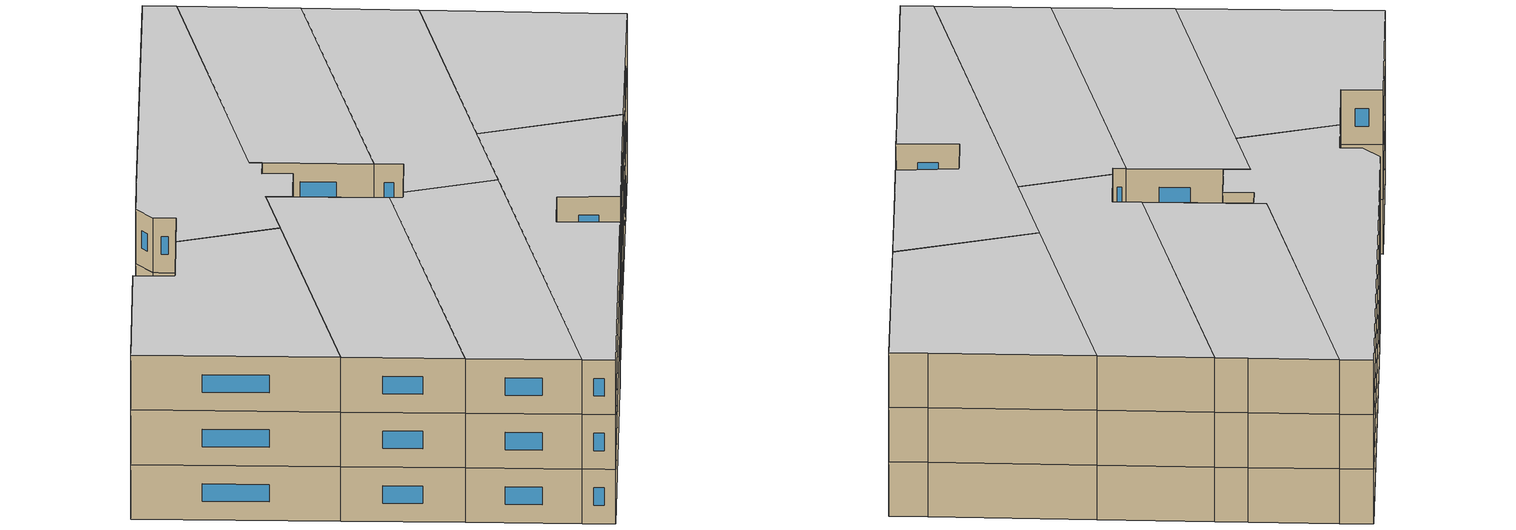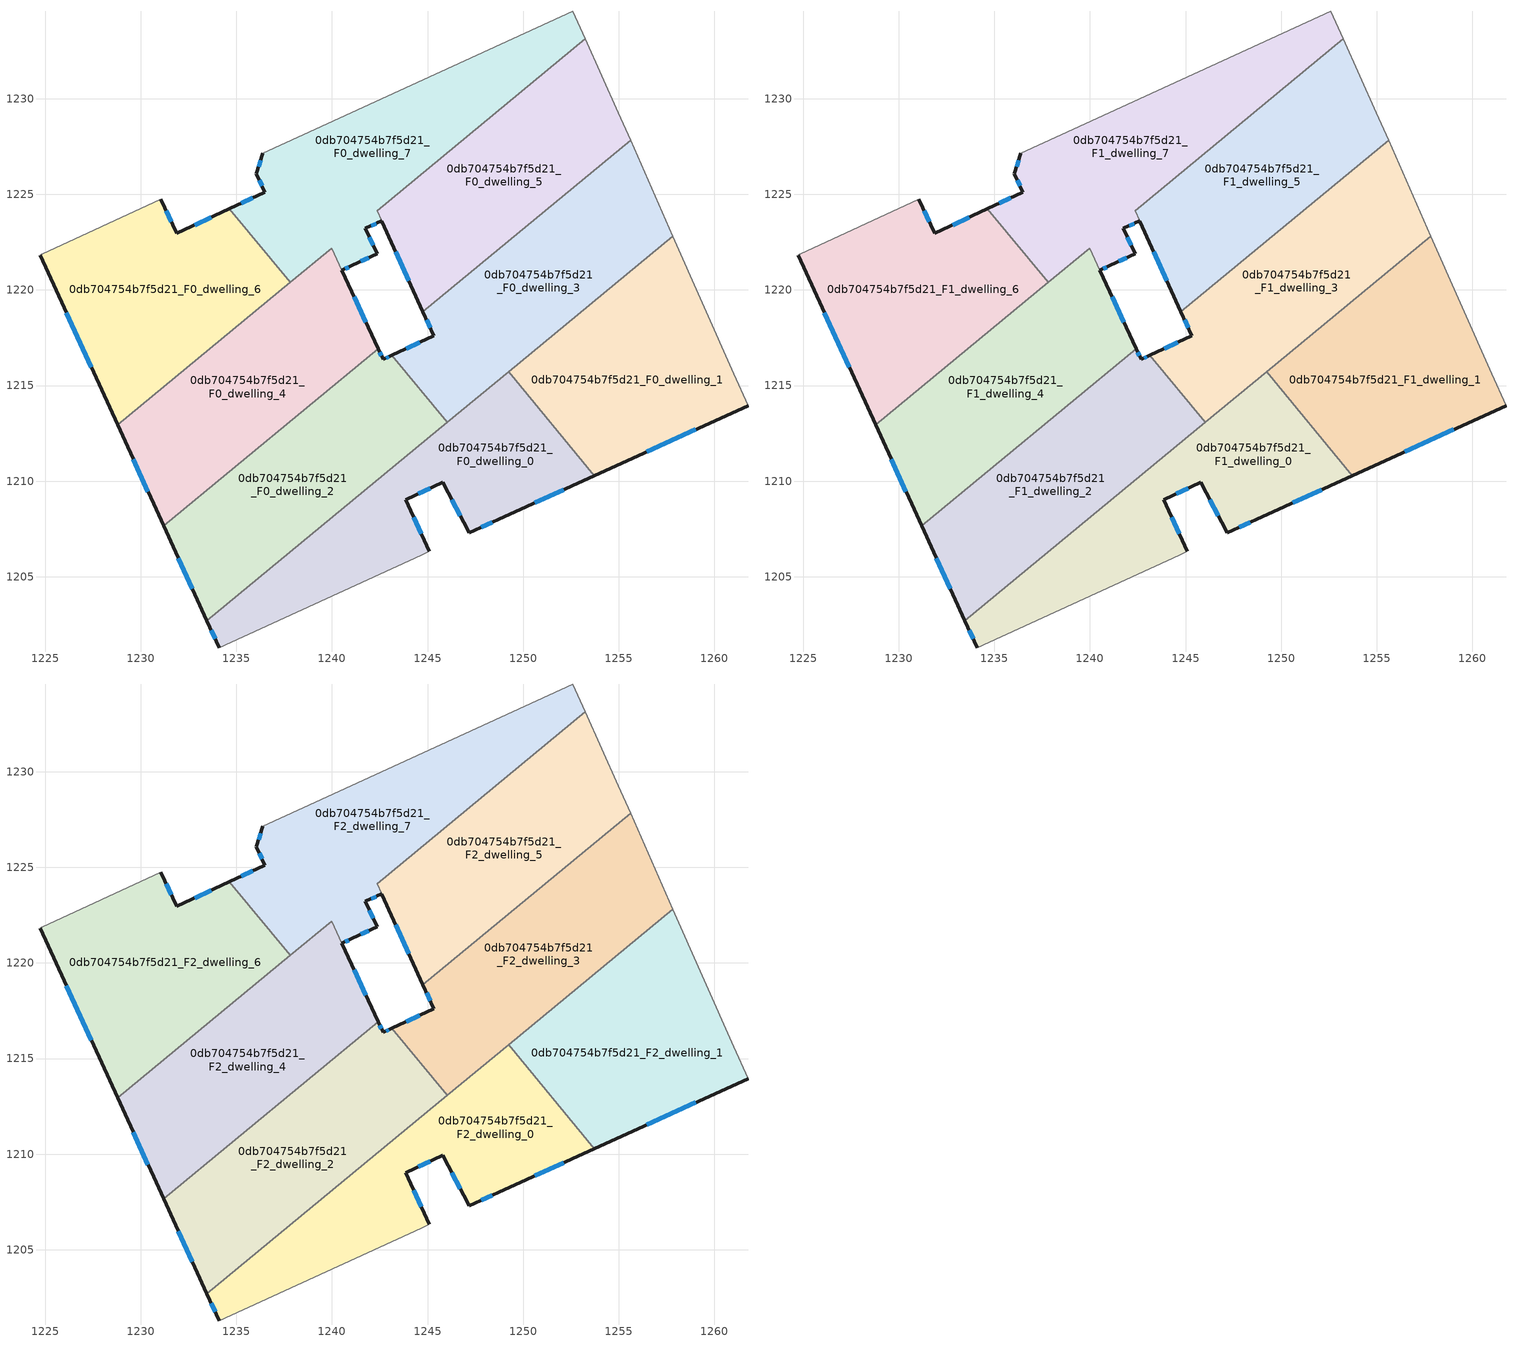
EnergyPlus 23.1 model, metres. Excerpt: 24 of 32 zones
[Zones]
0db704754b7f5d21_F0_dwelling_0
 floor ground (EU_floor_Construction): 1249.24,1215.71 1253.72,1210.29 1249.02,1208.15 1247.19,1207.3 1245.81,1209.93 1243.85,1209.03 1245.1,1206.33 1244.66,1206.13 1234.1,1201.28 1233.46,1202.69 z0
 wall outside (EU_wall_Construction): 1245.1,1206.33 1243.85,1209.03 1245.81,1209.93 1247.19,1207.3 1249.02,1208.15 1253.72,1210.29 / 1233.46,1202.69 1234.1,1201.28 z0:3
 wall adiabatic (EU_wall_Construction): 1234.1,1201.28 1244.66,1206.13 1245.1,1206.33 z0:3
 wall to 0db704754b7f5d21_F0_dwelling_1 (EU_wall_Construction): 1253.72,1210.29 1249.24,1215.71 z0:3
 wall to 0db704754b7f5d21_F0_dwelling_2 (EU_wall_Construction): 1246.03,1213.07 1233.46,1202.69 z0:3
 wall to 0db704754b7f5d21_F0_dwelling_3 (EU_wall_Construction): 1249.24,1215.71 1246.03,1213.07 z0:3
 window (EU_Window_Construction): 1250.62,1208.87 1252.12,1209.56 / 1247.81,1207.59 1248.4,1207.86 / 1246.28,1209.03 1246.72,1208.19 / 1244.52,1209.33 1245.14,1209.62 / 1244.68,1207.25 1244.28,1208.11 / 1233.68,1202.21 1233.88,1201.76 z1.02:1.98
0db704754b7f5d21_F0_dwelling_1
 floor ground (EU_floor_Construction): 1257.83,1222.81 1261.02,1215.61 1261.77,1213.95 1253.72,1210.29 1249.24,1215.71 z0
 wall outside (EU_wall_Construction): 1253.72,1210.29 1261.77,1213.95 z0:3
 wall adiabatic (EU_wall_Construction): 1261.77,1213.95 1261.02,1215.61 1257.83,1222.81 z0:3
 wall to 0db704754b7f5d21_F0_dwelling_3 (EU_wall_Construction): 1257.83,1222.81 1249.24,1215.71 z0:3
 window (EU_Window_Construction): 1256.46,1211.53 1259.03,1212.7 z1.02:1.98
0db704754b7f5d21_F0_dwelling_2
 floor ground (EU_floor_Construction): 1243.13,1216.58 1246.03,1213.07 1233.46,1202.69 1231.19,1207.66 1242.42,1216.93 1242.68,1216.37 z0
 wall outside (EU_wall_Construction): 1231.19,1207.66 1233.46,1202.69 / 1243.13,1216.58 1242.68,1216.37 1242.42,1216.93 z0:3
 wall to 0db704754b7f5d21_F0_dwelling_3 (EU_wall_Construction): 1246.03,1213.07 1243.13,1216.58 z0:3
 wall to 0db704754b7f5d21_F0_dwelling_4 (EU_wall_Construction): 1242.42,1216.93 1231.19,1207.66 z0:3
 window (EU_Window_Construction): 1231.96,1205.97 1232.69,1204.38 / 1242.59,1216.56 1242.51,1216.74 / 1242.98,1216.51 1242.83,1216.44 z1.02:1.98
0db704754b7f5d21_F0_dwelling_3
 floor ground (EU_floor_Construction): 1255.62,1227.83 1257.83,1222.81 1246.03,1213.07 1243.13,1216.58 1245.33,1217.61 1244.76,1218.86 z0
 wall outside (EU_wall_Construction): 1244.76,1218.86 1245.33,1217.61 1243.13,1216.58 z0:3
 wall adiabatic (EU_wall_Construction): 1257.83,1222.81 1255.62,1227.83 z0:3
 wall to 0db704754b7f5d21_F0_dwelling_5 (EU_wall_Construction): 1255.62,1227.83 1244.76,1218.86 z0:3
 window (EU_Window_Construction): 1244.58,1217.26 1243.88,1216.93 / 1244.95,1218.43 1245.13,1218.03 z1.02:1.98
0db704754b7f5d21_F0_dwelling_4
 floor ground (EU_floor_Construction): 1239.98,1222.18 1242.42,1216.93 1231.19,1207.66 1228.78,1212.94 z0
 wall outside (EU_wall_Construction): 1242.42,1216.93 1240.52,1221.03 / 1228.78,1212.94 1231.19,1207.66 z0:3
 wall to 0db704754b7f5d21_F0_dwelling_7 (EU_wall_Construction): 1240.52,1221.03 1239.98,1222.18 1237.81,1220.39 z0:3
 wall to 0db704754b7f5d21_F0_dwelling_6 (EU_wall_Construction): 1237.81,1220.39 1228.78,1212.94 z0:3
 window (EU_Window_Construction): 1241.77,1218.32 1241.16,1219.63 / 1229.6,1211.14 1230.37,1209.46 z1.02:1.98
0db704754b7f5d21_F0_dwelling_5
 floor ground (EU_floor_Construction): 1253.25,1233.14 1254.98,1229.27 1255.62,1227.83 1244.76,1218.86 1242.36,1224.15 z0
 wall outside (EU_wall_Construction): 1242.61,1223.61 1244.76,1218.86 z0:3
 wall adiabatic (EU_wall_Construction): 1255.62,1227.83 1254.98,1229.27 1253.25,1233.14 z0:3
 wall to 0db704754b7f5d21_F0_dwelling_7 (EU_wall_Construction): 1253.25,1233.14 1242.36,1224.15 1242.61,1223.61 z0:3
 window (EU_Window_Construction): 1243.34,1221.99 1244.03,1220.48 z1.02:1.98
0db704754b7f5d21_F0_dwelling_6
 floor ground (EU_floor_Construction): 1234.63,1224.25 1237.81,1220.39 1228.78,1212.94 1224.72,1221.82 1224.81,1221.86 1231.05,1224.75 1231.87,1222.96 z0
 wall outside (EU_wall_Construction): 1234.63,1224.25 1231.87,1222.96 1231.05,1224.75 / 1224.72,1221.82 1228.78,1212.94 z0:3
 wall adiabatic (EU_wall_Construction): 1231.05,1224.75 1224.81,1221.86 1224.72,1221.82 z0:3
 wall to 0db704754b7f5d21_F0_dwelling_7 (EU_wall_Construction): 1237.81,1220.39 1234.63,1224.25 z0:3
 window (EU_Window_Construction): 1233.69,1223.81 1232.81,1223.4 / 1226.11,1218.8 1227.4,1215.96 / 1231.59,1223.57 1231.33,1224.14 z1.02:1.98
0db704754b7f5d21_F0_dwelling_7
 floor ground (EU_floor_Construction): 1252.61,1234.58 1253.25,1233.14 1242.36,1224.15 1242.61,1223.61 1241.75,1223.22 1242.37,1221.9 1241.07,1221.29 1241.06,1221.29 1240.52,1221.03 1239.98,1222.18 1237.81,1220.39 1234.63,1224.25 1236.49,1225.12 1236.04,1226.08 1236.39,1227.15 1238.49,1228.13 z0
 wall outside (EU_wall_Construction): 1240.52,1221.03 1241.06,1221.29 1241.07,1221.29 1242.37,1221.9 1241.75,1223.22 1242.61,1223.61 / 1236.39,1227.15 1236.04,1226.08 1236.49,1225.12 1234.63,1224.25 z0:3
 wall adiabatic (EU_wall_Construction): 1253.25,1233.14 1252.61,1234.58 1238.49,1228.13 1236.39,1227.15 z0:3
 window (EU_Window_Construction): 1240.7,1221.12 1240.87,1221.2 / 1235.86,1224.82 1235.26,1224.54 / 1236.2,1225.75 1236.34,1225.44 / 1236.27,1226.79 1236.16,1226.44 / 1242.04,1223.35 1242.32,1223.48 / 1242.16,1222.35 1241.96,1222.77 / 1241.51,1221.5 1241.93,1221.69 z1.02:1.98
0db704754b7f5d21_F1_dwelling_0
 floor to 0db704754b7f5d21_F0_dwelling_0 (EU_floor_Construction): 1249.24,1215.71 1253.72,1210.29 1249.02,1208.15 1247.19,1207.3 1245.81,1209.93 1243.85,1209.03 1245.1,1206.33 1244.66,1206.13 1234.1,1201.28 1233.46,1202.69 z3
 wall outside (EU_wall_Construction): 1245.1,1206.33 1243.85,1209.03 1245.81,1209.93 1247.19,1207.3 1249.02,1208.15 1253.72,1210.29 / 1233.46,1202.69 1234.1,1201.28 z3:6
 wall adiabatic (EU_wall_Construction): 1234.1,1201.28 1244.66,1206.13 1245.1,1206.33 z3:6
 wall to 0db704754b7f5d21_F1_dwelling_1 (EU_wall_Construction): 1253.72,1210.29 1249.24,1215.71 z3:6
 wall to 0db704754b7f5d21_F1_dwelling_2 (EU_wall_Construction): 1246.03,1213.07 1233.46,1202.69 z3:6
 wall to 0db704754b7f5d21_F1_dwelling_3 (EU_wall_Construction): 1249.24,1215.71 1246.03,1213.07 z3:6
 window (EU_Window_Construction): 1250.62,1208.87 1252.12,1209.56 / 1247.81,1207.59 1248.4,1207.86 / 1246.28,1209.03 1246.72,1208.19 / 1244.52,1209.33 1245.14,1209.62 / 1244.68,1207.25 1244.28,1208.11 / 1233.68,1202.21 1233.88,1201.76 z4.02:4.98
0db704754b7f5d21_F1_dwelling_1
 floor to 0db704754b7f5d21_F0_dwelling_1 (EU_floor_Construction): 1257.83,1222.81 1261.02,1215.61 1261.76,1213.95 1253.72,1210.29 1249.24,1215.71 z3
 wall outside (EU_wall_Construction): 1253.72,1210.29 1261.77,1213.95 z3:6
 wall adiabatic (EU_wall_Construction): 1261.77,1213.95 1261.02,1215.61 1257.83,1222.81 z3:6
 wall to 0db704754b7f5d21_F1_dwelling_3 (EU_wall_Construction): 1257.83,1222.81 1249.24,1215.71 z3:6
 window (EU_Window_Construction): 1256.46,1211.53 1259.03,1212.7 z4.02:4.98
0db704754b7f5d21_F1_dwelling_2
 floor to 0db704754b7f5d21_F0_dwelling_2 (EU_floor_Construction): 1243.13,1216.58 1246.03,1213.07 1233.46,1202.69 1231.19,1207.66 1242.42,1216.93 1242.68,1216.37 z3
 wall outside (EU_wall_Construction): 1231.19,1207.66 1233.46,1202.69 / 1243.13,1216.58 1242.68,1216.37 1242.42,1216.93 z3:6
 wall to 0db704754b7f5d21_F1_dwelling_3 (EU_wall_Construction): 1246.03,1213.07 1243.13,1216.58 z3:6
 wall to 0db704754b7f5d21_F1_dwelling_4 (EU_wall_Construction): 1242.42,1216.93 1231.19,1207.66 z3:6
 window (EU_Window_Construction): 1231.96,1205.97 1232.69,1204.38 / 1242.59,1216.56 1242.51,1216.74 / 1242.98,1216.51 1242.83,1216.44 z4.02:4.98
0db704754b7f5d21_F1_dwelling_3
 floor to 0db704754b7f5d21_F0_dwelling_3 (EU_floor_Construction): 1255.62,1227.83 1257.83,1222.81 1246.03,1213.07 1243.13,1216.58 1245.33,1217.61 1244.76,1218.86 z3
 wall outside (EU_wall_Construction): 1244.76,1218.86 1245.33,1217.61 1243.13,1216.58 z3:6
 wall adiabatic (EU_wall_Construction): 1257.83,1222.81 1255.62,1227.83 z3:6
 wall to 0db704754b7f5d21_F1_dwelling_5 (EU_wall_Construction): 1255.62,1227.83 1244.76,1218.86 z3:6
 window (EU_Window_Construction): 1244.58,1217.26 1243.88,1216.93 / 1244.95,1218.43 1245.13,1218.03 z4.02:4.98
0db704754b7f5d21_F1_dwelling_4
 floor to 0db704754b7f5d21_F0_dwelling_4 (EU_floor_Construction): 1239.98,1222.18 1242.42,1216.93 1231.19,1207.66 1228.78,1212.94 z3
 wall outside (EU_wall_Construction): 1242.42,1216.93 1240.52,1221.03 / 1228.78,1212.94 1231.19,1207.66 z3:6
 wall to 0db704754b7f5d21_F1_dwelling_7 (EU_wall_Construction): 1240.52,1221.03 1239.98,1222.18 1237.81,1220.39 z3:6
 wall to 0db704754b7f5d21_F1_dwelling_6 (EU_wall_Construction): 1237.81,1220.39 1228.78,1212.94 z3:6
 window (EU_Window_Construction): 1241.77,1218.32 1241.16,1219.63 / 1229.6,1211.14 1230.37,1209.46 z4.02:4.98
0db704754b7f5d21_F1_dwelling_5
 floor to 0db704754b7f5d21_F0_dwelling_5 (EU_floor_Construction): 1253.25,1233.14 1254.98,1229.27 1255.62,1227.83 1244.76,1218.86 1242.36,1224.15 z3
 wall outside (EU_wall_Construction): 1242.61,1223.61 1244.76,1218.86 z3:6
 wall adiabatic (EU_wall_Construction): 1255.62,1227.83 1254.98,1229.27 1253.25,1233.14 z3:6
 wall to 0db704754b7f5d21_F1_dwelling_7 (EU_wall_Construction): 1253.25,1233.14 1242.36,1224.15 1242.61,1223.61 z3:6
 window (EU_Window_Construction): 1243.34,1221.99 1244.03,1220.48 z4.02:4.98
0db704754b7f5d21_F1_dwelling_6
 floor to 0db704754b7f5d21_F0_dwelling_6 (EU_floor_Construction): 1234.63,1224.25 1237.81,1220.39 1228.78,1212.94 1224.72,1221.82 1224.81,1221.86 1231.05,1224.75 1231.87,1222.96 z3
 wall outside (EU_wall_Construction): 1234.63,1224.25 1231.87,1222.96 1231.05,1224.75 / 1224.72,1221.82 1228.78,1212.94 z3:6
 wall adiabatic (EU_wall_Construction): 1231.05,1224.75 1224.81,1221.86 1224.72,1221.82 z3:6
 wall to 0db704754b7f5d21_F1_dwelling_7 (EU_wall_Construction): 1237.81,1220.39 1234.63,1224.25 z3:6
 window (EU_Window_Construction): 1233.69,1223.81 1232.81,1223.4 / 1226.11,1218.8 1227.4,1215.96 / 1231.59,1223.57 1231.33,1224.14 z4.02:4.98
0db704754b7f5d21_F1_dwelling_7
 floor to 0db704754b7f5d21_F0_dwelling_7 (EU_floor_Construction): 1252.61,1234.58 1253.25,1233.14 1242.36,1224.15 1242.61,1223.61 1241.75,1223.22 1242.37,1221.9 1241.07,1221.29 1241.06,1221.29 1240.52,1221.03 1239.98,1222.18 1237.81,1220.39 1234.63,1224.25 1236.49,1225.12 1236.04,1226.08 1236.39,1227.15 1238.49,1228.13 z3
 wall outside (EU_wall_Construction): 1240.52,1221.03 1241.06,1221.29 1241.07,1221.29 1242.37,1221.9 1241.75,1223.22 1242.61,1223.61 / 1236.39,1227.15 1236.04,1226.08 1236.49,1225.12 1234.63,1224.25 z3:6
 wall adiabatic (EU_wall_Construction): 1253.25,1233.14 1252.61,1234.58 1238.49,1228.13 1236.39,1227.15 z3:6
 window (EU_Window_Construction): 1240.7,1221.12 1240.87,1221.2 / 1235.86,1224.82 1235.26,1224.54 / 1236.2,1225.75 1236.34,1225.44 / 1236.27,1226.79 1236.16,1226.44 / 1242.04,1223.35 1242.32,1223.48 / 1242.16,1222.35 1241.96,1222.77 / 1241.51,1221.5 1241.93,1221.69 z4.02:4.98
0db704754b7f5d21_F2_dwelling_0
 floor to 0db704754b7f5d21_F1_dwelling_0 (EU_floor_Construction): 1249.24,1215.71 1253.72,1210.29 1249.02,1208.15 1247.19,1207.3 1245.81,1209.93 1243.85,1209.03 1245.1,1206.33 1244.66,1206.13 1234.1,1201.28 1233.46,1202.69 z6
 wall outside (EU_wall_Construction): 1245.1,1206.33 1243.85,1209.03 1245.81,1209.93 1247.19,1207.3 1249.02,1208.15 1253.72,1210.29 / 1233.46,1202.69 1234.1,1201.28 z6:9
 wall adiabatic (EU_wall_Construction): 1234.1,1201.28 1244.66,1206.13 1245.1,1206.33 z6:9
 wall to 0db704754b7f5d21_F2_dwelling_1 (EU_wall_Construction): 1253.72,1210.29 1249.24,1215.71 z6:9
 wall to 0db704754b7f5d21_F2_dwelling_2 (EU_wall_Construction): 1246.03,1213.07 1233.46,1202.69 z6:9
 wall to 0db704754b7f5d21_F2_dwelling_3 (EU_wall_Construction): 1249.24,1215.71 1246.03,1213.07 z6:9
 window (EU_Window_Construction): 1250.62,1208.87 1252.12,1209.56 / 1247.81,1207.59 1248.4,1207.86 / 1246.28,1209.03 1246.72,1208.19 / 1244.52,1209.33 1245.14,1209.62 / 1244.68,1207.25 1244.28,1208.11 / 1233.68,1202.21 1233.88,1201.76 z7.02:7.98
 ceiling to 0db704754b7f5d21_F3_dwelling_0 (EU_floor_Construction): 1249.02,1208.15 1253.72,1210.29 1249.24,1215.71 1233.46,1202.69 1234.1,1201.28 1244.66,1206.13 1245.1,1206.33 1243.85,1209.03 1245.81,1209.93 1247.19,1207.3 z9
0db704754b7f5d21_F2_dwelling_1
 floor to 0db704754b7f5d21_F1_dwelling_1 (EU_floor_Construction): 1257.83,1222.81 1261.02,1215.61 1261.76,1213.95 1253.72,1210.29 1249.24,1215.71 z6
 wall outside (EU_wall_Construction): 1253.72,1210.29 1261.77,1213.95 z6:9
 wall adiabatic (EU_wall_Construction): 1261.77,1213.95 1261.02,1215.61 1257.83,1222.81 z6:9
 wall to 0db704754b7f5d21_F2_dwelling_3 (EU_wall_Construction): 1257.83,1222.81 1249.24,1215.71 z6:9
 window (EU_Window_Construction): 1256.46,1211.53 1259.03,1212.7 z7.02:7.98
 ceiling to 0db704754b7f5d21_F3_dwelling_1 (EU_floor_Construction): 1261.76,1213.95 1261.02,1215.61 1257.83,1222.81 1249.24,1215.71 1253.72,1210.29 z9
0db704754b7f5d21_F2_dwelling_2
 floor to 0db704754b7f5d21_F1_dwelling_2 (EU_floor_Construction): 1243.13,1216.58 1246.03,1213.07 1233.46,1202.69 1231.19,1207.66 1242.42,1216.93 1242.68,1216.37 z6
 wall outside (EU_wall_Construction): 1231.19,1207.66 1233.46,1202.69 / 1243.13,1216.58 1242.68,1216.37 1242.42,1216.93 z6:9
 wall to 0db704754b7f5d21_F2_dwelling_3 (EU_wall_Construction): 1246.03,1213.07 1243.13,1216.58 z6:9
 wall to 0db704754b7f5d21_F2_dwelling_4 (EU_wall_Construction): 1242.42,1216.93 1231.19,1207.66 z6:9
 window (EU_Window_Construction): 1231.96,1205.97 1232.69,1204.38 / 1242.59,1216.56 1242.51,1216.74 / 1242.98,1216.51 1242.83,1216.44 z7.02:7.98
 ceiling to 0db704754b7f5d21_F3_dwelling_2 (EU_floor_Construction): 1246.03,1213.07 1243.13,1216.58 1242.68,1216.37 1242.42,1216.93 1231.19,1207.66 1233.46,1202.69 z9
0db704754b7f5d21_F2_dwelling_3
 floor to 0db704754b7f5d21_F1_dwelling_3 (EU_floor_Construction): 1255.62,1227.83 1257.83,1222.81 1246.03,1213.07 1243.13,1216.58 1245.33,1217.61 1244.76,1218.86 z6
 wall outside (EU_wall_Construction): 1244.76,1218.86 1245.33,1217.61 1243.13,1216.58 z6:9
 wall adiabatic (EU_wall_Construction): 1257.83,1222.81 1255.62,1227.83 z6:9
 wall to 0db704754b7f5d21_F2_dwelling_5 (EU_wall_Construction): 1255.62,1227.83 1244.76,1218.86 z6:9
 window (EU_Window_Construction): 1244.58,1217.26 1243.88,1216.93 / 1244.95,1218.43 1245.13,1218.03 z7.02:7.98
 ceiling to 0db704754b7f5d21_F3_dwelling_3 (EU_floor_Construction): 1257.83,1222.81 1255.62,1227.83 1244.76,1218.86 1245.33,1217.61 1243.13,1216.58 1246.03,1213.07 z9
0db704754b7f5d21_F2_dwelling_4
 floor to 0db704754b7f5d21_F1_dwelling_4 (EU_floor_Construction): 1239.98,1222.18 1242.42,1216.93 1231.19,1207.66 1228.78,1212.94 z6
 wall outside (EU_wall_Construction): 1242.42,1216.93 1240.52,1221.03 / 1228.78,1212.94 1231.19,1207.66 z6:9
 wall to 0db704754b7f5d21_F2_dwelling_7 (EU_wall_Construction): 1240.52,1221.03 1239.98,1222.18 1237.81,1220.39 z6:9
 wall to 0db704754b7f5d21_F2_dwelling_6 (EU_wall_Construction): 1237.81,1220.39 1228.78,1212.94 z6:9
 window (EU_Window_Construction): 1241.77,1218.32 1241.16,1219.63 / 1229.6,1211.14 1230.37,1209.46 z7.02:7.98
 ceiling to 0db704754b7f5d21_F3_dwelling_4 (EU_floor_Construction): 1242.42,1216.93 1239.98,1222.18 1228.78,1212.94 1231.19,1207.66 z9
0db704754b7f5d21_F2_dwelling_5
 floor to 0db704754b7f5d21_F1_dwelling_5 (EU_floor_Construction): 1253.25,1233.14 1254.98,1229.27 1255.62,1227.83 1244.76,1218.86 1242.36,1224.15 z6
 wall outside (EU_wall_Construction): 1242.61,1223.61 1244.76,1218.86 z6:9
 wall adiabatic (EU_wall_Construction): 1255.62,1227.83 1254.98,1229.27 1253.25,1233.14 z6:9
 wall to 0db704754b7f5d21_F2_dwelling_7 (EU_wall_Construction): 1253.25,1233.14 1242.36,1224.15 1242.61,1223.61 z6:9
 window (EU_Window_Construction): 1243.34,1221.99 1244.03,1220.48 z7.02:7.98
 ceiling to 0db704754b7f5d21_F3_dwelling_5 (EU_floor_Construction): 1255.62,1227.83 1254.98,1229.27 1253.25,1233.14 1242.36,1224.15 1244.76,1218.86 z9
0db704754b7f5d21_F2_dwelling_6
 floor to 0db704754b7f5d21_F1_dwelling_6 (EU_floor_Construction): 1234.63,1224.25 1237.81,1220.39 1228.78,1212.94 1224.72,1221.82 1224.81,1221.86 1231.05,1224.75 1231.87,1222.96 z6
 wall outside (EU_wall_Construction): 1234.63,1224.25 1231.87,1222.96 1231.05,1224.75 / 1224.72,1221.82 1228.78,1212.94 z6:9
 wall adiabatic (EU_wall_Construction): 1231.05,1224.75 1224.81,1221.86 1224.72,1221.82 z6:9
 wall to 0db704754b7f5d21_F2_dwelling_7 (EU_wall_Construction): 1237.81,1220.39 1234.63,1224.25 z6:9
 window (EU_Window_Construction): 1233.69,1223.81 1232.81,1223.4 / 1226.11,1218.8 1227.4,1215.96 / 1231.59,1223.57 1231.33,1224.14 z7.02:7.98
 ceiling to 0db704754b7f5d21_F3_dwelling_6 (EU_floor_Construction): 1237.81,1220.39 1234.63,1224.25 1231.87,1222.96 1231.05,1224.75 1224.81,1221.86 1224.72,1221.82 1228.78,1212.94 z9
0db704754b7f5d21_F2_dwelling_7
 floor to 0db704754b7f5d21_F1_dwelling_7 (EU_floor_Construction): 1252.61,1234.58 1253.25,1233.14 1242.36,1224.15 1242.61,1223.61 1241.75,1223.22 1242.37,1221.9 1241.07,1221.29 1241.06,1221.29 1240.52,1221.03 1239.98,1222.18 1237.81,1220.39 1234.63,1224.25 1236.49,1225.12 1236.04,1226.08 1236.39,1227.15 1238.49,1228.13 z6
 wall outside (EU_wall_Construction): 1240.52,1221.03 1241.06,1221.29 1241.07,1221.29 1242.37,1221.9 1241.75,1223.22 1242.61,1223.61 / 1236.39,1227.15 1236.04,1226.08 1236.49,1225.12 1234.63,1224.25 z6:9
 wall adiabatic (EU_wall_Construction): 1253.25,1233.14 1252.61,1234.58 1238.49,1228.13 1236.39,1227.15 z6:9
 window (EU_Window_Construction): 1240.7,1221.12 1240.87,1221.2 / 1235.86,1224.82 1235.26,1224.54 / 1236.2,1225.75 1236.34,1225.44 / 1236.27,1226.79 1236.16,1226.44 / 1242.04,1223.35 1242.32,1223.48 / 1242.16,1222.35 1241.96,1222.77 / 1241.51,1221.5 1241.93,1221.69 z7.02:7.98
 ceiling to 0db704754b7f5d21_F3_dwelling_7 (EU_floor_Construction): 1242.37,1221.9 1241.75,1223.22 1242.61,1223.61 1242.36,1224.15 1253.25,1233.14 1252.61,1234.58 1238.49,1228.13 1236.39,1227.15 1236.04,1226.08 1236.49,1225.12 1234.63,1224.25 1237.81,1220.39 1239.98,1222.18 1240.52,1221.03 1241.06,1221.29 1241.07,1221.29 z9
[Building]
EU S2 Campaign: North Axis=0; Terrain=City; Solar Distribution=FullExterior
[Site:Location]
Vienna: Latitude=48; Longitude=16.5; Time Zone=1; Elevation=183
[SizingPeriod:WeatherFileDays]
AnnualSizingPeriod: Begin Month=1; Begin Day of Month=1; End Month=12; End Day of Month=31; Day of Week for Start Day=Monday; Use Weather File Daylight Saving Period=No; Use Weather File Rain and Snow Indicators=No
[MATERIAL]
EU_InternalMass_Material: Roughness=MediumRough; Thickness=0.1; Conductivity=1; Density=1800; Specific Heat=900; Thermal Absorptance=0.9; Solar Absorptance=0.7; Visible Absorptance=0.7
[MATERIAL:NOMASS] Roughness=MediumRough; Thermal Absorptance=0.9; Solar Absorptance=0.7; Visible Absorptance=0.7
Name | Thermal Resistance
EU_wall_NoMass | 0.942466
EU_floor_NoMass | 0.66527
[WINDOWMATERIAL:SIMPLEGLAZINGSYSTEM]
EU_Window_SimpleGlazing: UFactor=2.03367; Solar Heat Gain Coefficient=0.65; Visible Transmittance=0.65
[CONSTRUCTION]
EU_wall_Construction: EU_wall_NoMass
EU_floor_Construction: EU_floor_NoMass
EU_Window_Construction: EU_Window_SimpleGlazing
EU_InternalMass_Construction: EU_InternalMass_Material
[ZONE] Type=1; Multiplier=1; Ceiling Height=autocalculate; Floor Area=autocalculate; Part of Total Floor Area=Yes
Name | Volume
0db704754b7f5d21_F0_dwelling_0 | 246.081
0db704754b7f5d21_F1_dwelling_0; 0db704754b7f5d21_F2_dwelling_0 | 246.08
0db704754b7f5d21_F0_dwelling_1; 0db704754b7f5d21_F1_dwelling_1; 0db704754b7f5d21_F2_dwelling_1 | 246.082
0db704754b7f5d21_F0_dwelling_2 | 246.09
0db704754b7f5d21_F1_dwelling_2; 0db704754b7f5d21_F2_dwelling_2 | 246.089
0db704754b7f5d21_F0_dwelling_3 | 246.101
0db704754b7f5d21_F1_dwelling_3; 0db704754b7f5d21_F2_dwelling_3 | 246.103
0db704754b7f5d21_F0_dwelling_4; 0db704754b7f5d21_F1_dwelling_4; 0db704754b7f5d21_F2_dwelling_4 | 244.359
0db704754b7f5d21_F0_dwelling_5; 0db704754b7f5d21_F1_dwelling_5; 0db704754b7f5d21_F2_dwelling_5 | 237.053
0db704754b7f5d21_F0_dwelling_6 | 246.093
0db704754b7f5d21_F1_dwelling_6; 0db704754b7f5d21_F2_dwelling_6 | 246.094
0db704754b7f5d21_F0_dwelling_7 | 256.776
0db704754b7f5d21_F1_dwelling_7; 0db704754b7f5d21_F2_dwelling_7 | 256.778
[INTERNALMASS] Construction=EU_InternalMass_Construction
Name | Zone or ZoneList | Surface Area
0db704754b7f5d21_F0_dwelling_0_EU_InternalMass | 0db704754b7f5d21_F0_dwelling_0 | 82.0267
0db704754b7f5d21_F0_dwelling_1_EU_InternalMass | 0db704754b7f5d21_F0_dwelling_1 | 82.0272
0db704754b7f5d21_F0_dwelling_2_EU_InternalMass | 0db704754b7f5d21_F0_dwelling_2 | 82.0301
0db704754b7f5d21_F0_dwelling_3_EU_InternalMass | 0db704754b7f5d21_F0_dwelling_3 | 82.0339
0db704754b7f5d21_F0_dwelling_4_EU_InternalMass | 0db704754b7f5d21_F0_dwelling_4 | 81.469
0db704754b7f5d21_F0_dwelling_5_EU_InternalMass | 0db704754b7f5d21_F0_dwelling_5 | 79.0158
0db704754b7f5d21_F0_dwelling_6_EU_InternalMass | 0db704754b7f5d21_F0_dwelling_6 | 82.0313
0db704754b7f5d21_F0_dwelling_7_EU_InternalMass | 0db704754b7f5d21_F0_dwelling_7 | 85.5928
0db704754b7f5d21_F1_dwelling_0_EU_InternalMass | 0db704754b7f5d21_F1_dwelling_0 | 82.0267
0db704754b7f5d21_F1_dwelling_1_EU_InternalMass | 0db704754b7f5d21_F1_dwelling_1 | 82.0272
0db704754b7f5d21_F1_dwelling_2_EU_InternalMass | 0db704754b7f5d21_F1_dwelling_2 | 82.0301
0db704754b7f5d21_F1_dwelling_3_EU_InternalMass | 0db704754b7f5d21_F1_dwelling_3 | 82.0339
0db704754b7f5d21_F1_dwelling_4_EU_InternalMass | 0db704754b7f5d21_F1_dwelling_4 | 81.469
0db704754b7f5d21_F1_dwelling_5_EU_InternalMass | 0db704754b7f5d21_F1_dwelling_5 | 79.0158
0db704754b7f5d21_F1_dwelling_6_EU_InternalMass | 0db704754b7f5d21_F1_dwelling_6 | 82.0313
0db704754b7f5d21_F1_dwelling_7_EU_InternalMass | 0db704754b7f5d21_F1_dwelling_7 | 85.5928
0db704754b7f5d21_F2_dwelling_0_EU_InternalMass | 0db704754b7f5d21_F2_dwelling_0 | 82.0267
0db704754b7f5d21_F2_dwelling_1_EU_InternalMass | 0db704754b7f5d21_F2_dwelling_1 | 82.0272
0db704754b7f5d21_F2_dwelling_2_EU_InternalMass | 0db704754b7f5d21_F2_dwelling_2 | 82.0301
0db704754b7f5d21_F2_dwelling_3_EU_InternalMass | 0db704754b7f5d21_F2_dwelling_3 | 82.0339
0db704754b7f5d21_F2_dwelling_4_EU_InternalMass | 0db704754b7f5d21_F2_dwelling_4 | 81.469
0db704754b7f5d21_F2_dwelling_5_EU_InternalMass | 0db704754b7f5d21_F2_dwelling_5 | 79.0158
0db704754b7f5d21_F2_dwelling_6_EU_InternalMass | 0db704754b7f5d21_F2_dwelling_6 | 82.0313
0db704754b7f5d21_F2_dwelling_7_EU_InternalMass | 0db704754b7f5d21_F2_dwelling_7 | 85.5928
[OTHEREQUIPMENT] Fuel Type=Electricity; Design Level Calculation Method=Watts/Area; Power per Zone Floor Area=1; Fraction Latent=0; Fraction Radiant=0; Fraction Lost=0; Carbon Dioxide Generation Rate=0; EndUse Subcategory=EU_Step8_InternalGains
Name | Zone or ZoneList or Space or SpaceList | Schedule
EU_Step8_InternalGain_0db704754b7f5d21_F0_dwelling_0_f000 | 0db704754b7f5d21_F0_dwelling_0 | EU_Step8_GainSchedule_0db704754b7f5d21_F0_dwelling_0_f000
EU_Step8_InternalGain_0db704754b7f5d21_F0_dwelling_1_f000 | 0db704754b7f5d21_F0_dwelling_1 | EU_Step8_GainSchedule_0db704754b7f5d21_F0_dwelling_1_f000
EU_Step8_InternalGain_0db704754b7f5d21_F0_dwelling_2_f000 | 0db704754b7f5d21_F0_dwelling_2 | EU_Step8_GainSchedule_0db704754b7f5d21_F0_dwelling_2_f000
EU_Step8_InternalGain_0db704754b7f5d21_F0_dwelling_3_f000 | 0db704754b7f5d21_F0_dwelling_3 | EU_Step8_GainSchedule_0db704754b7f5d21_F0_dwelling_3_f000
EU_Step8_InternalGain_0db704754b7f5d21_F0_dwelling_4_f000 | 0db704754b7f5d21_F0_dwelling_4 | EU_Step8_GainSchedule_0db704754b7f5d21_F0_dwelling_4_f000
EU_Step8_InternalGain_0db704754b7f5d21_F0_dwelling_5_f000 | 0db704754b7f5d21_F0_dwelling_5 | EU_Step8_GainSchedule_0db704754b7f5d21_F0_dwelling_5_f000
EU_Step8_InternalGain_0db704754b7f5d21_F0_dwelling_6_f000 | 0db704754b7f5d21_F0_dwelling_6 | EU_Step8_GainSchedule_0db704754b7f5d21_F0_dwelling_6_f000
EU_Step8_InternalGain_0db704754b7f5d21_F0_dwelling_7_f000 | 0db704754b7f5d21_F0_dwelling_7 | EU_Step8_GainSchedule_0db704754b7f5d21_F0_dwelling_7_f000
EU_Step8_InternalGain_0db704754b7f5d21_F1_dwelling_0_f000 | 0db704754b7f5d21_F1_dwelling_0 | EU_Step8_GainSchedule_0db704754b7f5d21_F1_dwelling_0_f000
EU_Step8_InternalGain_0db704754b7f5d21_F1_dwelling_1_f000 | 0db704754b7f5d21_F1_dwelling_1 | EU_Step8_GainSchedule_0db704754b7f5d21_F1_dwelling_1_f000
EU_Step8_InternalGain_0db704754b7f5d21_F1_dwelling_2_f000 | 0db704754b7f5d21_F1_dwelling_2 | EU_Step8_GainSchedule_0db704754b7f5d21_F1_dwelling_2_f000
EU_Step8_InternalGain_0db704754b7f5d21_F1_dwelling_3_f000 | 0db704754b7f5d21_F1_dwelling_3 | EU_Step8_GainSchedule_0db704754b7f5d21_F1_dwelling_3_f000
EU_Step8_InternalGain_0db704754b7f5d21_F1_dwelling_4_f000 | 0db704754b7f5d21_F1_dwelling_4 | EU_Step8_GainSchedule_0db704754b7f5d21_F1_dwelling_4_f000
EU_Step8_InternalGain_0db704754b7f5d21_F1_dwelling_5_f000 | 0db704754b7f5d21_F1_dwelling_5 | EU_Step8_GainSchedule_0db704754b7f5d21_F1_dwelling_5_f000
EU_Step8_InternalGain_0db704754b7f5d21_F1_dwelling_6_f000 | 0db704754b7f5d21_F1_dwelling_6 | EU_Step8_GainSchedule_0db704754b7f5d21_F1_dwelling_6_f000
EU_Step8_InternalGain_0db704754b7f5d21_F1_dwelling_7_f000 | 0db704754b7f5d21_F1_dwelling_7 | EU_Step8_GainSchedule_0db704754b7f5d21_F1_dwelling_7_f000
EU_Step8_InternalGain_0db704754b7f5d21_F2_dwelling_0_f000 | 0db704754b7f5d21_F2_dwelling_0 | EU_Step8_GainSchedule_0db704754b7f5d21_F2_dwelling_0_f000
EU_Step8_InternalGain_0db704754b7f5d21_F2_dwelling_1_f000 | 0db704754b7f5d21_F2_dwelling_1 | EU_Step8_GainSchedule_0db704754b7f5d21_F2_dwelling_1_f000
EU_Step8_InternalGain_0db704754b7f5d21_F2_dwelling_2_f000 | 0db704754b7f5d21_F2_dwelling_2 | EU_Step8_GainSchedule_0db704754b7f5d21_F2_dwelling_2_f000
EU_Step8_InternalGain_0db704754b7f5d21_F2_dwelling_3_f000 | 0db704754b7f5d21_F2_dwelling_3 | EU_Step8_GainSchedule_0db704754b7f5d21_F2_dwelling_3_f000
EU_Step8_InternalGain_0db704754b7f5d21_F2_dwelling_4_f000 | 0db704754b7f5d21_F2_dwelling_4 | EU_Step8_GainSchedule_0db704754b7f5d21_F2_dwelling_4_f000
EU_Step8_InternalGain_0db704754b7f5d21_F2_dwelling_5_f000 | 0db704754b7f5d21_F2_dwelling_5 | EU_Step8_GainSchedule_0db704754b7f5d21_F2_dwelling_5_f000
EU_Step8_InternalGain_0db704754b7f5d21_F2_dwelling_6_f000 | 0db704754b7f5d21_F2_dwelling_6 | EU_Step8_GainSchedule_0db704754b7f5d21_F2_dwelling_6_f000
EU_Step8_InternalGain_0db704754b7f5d21_F2_dwelling_7_f000 | 0db704754b7f5d21_F2_dwelling_7 | EU_Step8_GainSchedule_0db704754b7f5d21_F2_dwelling_7_f000
[ZONEVENTILATION:DESIGNFLOWRATE] Schedule=EU_AlwaysOn; Design Flow Rate Calculation Method=AirChanges/Hour; Air Changes per Hour=0.530523; Ventilation Type=Natural; Fan Pressure Rise=0; Fan Total Efficiency=1; Constant Term Coefficient=1; Temperature Term Coefficient=0; Velocity Term Coefficient=0; Velocity Squared Term Coefficient=0; Minimum Indoor Temperature=-100; Maximum Indoor Temperature=100; Delta Temperature=-100; Minimum Outdoor Temperature=-100; Maximum Outdoor Temperature=100; Maximum Wind Speed=40
Name | Zone or ZoneList or Space or SpaceList
EU_ConstantAir_0db704754b7f5d21_F0_dwelling_0 | 0db704754b7f5d21_F0_dwelling_0
EU_ConstantAir_0db704754b7f5d21_F0_dwelling_1 | 0db704754b7f5d21_F0_dwelling_1
EU_ConstantAir_0db704754b7f5d21_F0_dwelling_2 | 0db704754b7f5d21_F0_dwelling_2
EU_ConstantAir_0db704754b7f5d21_F0_dwelling_3 | 0db704754b7f5d21_F0_dwelling_3
EU_ConstantAir_0db704754b7f5d21_F0_dwelling_4 | 0db704754b7f5d21_F0_dwelling_4
EU_ConstantAir_0db704754b7f5d21_F0_dwelling_5 | 0db704754b7f5d21_F0_dwelling_5
EU_ConstantAir_0db704754b7f5d21_F0_dwelling_6 | 0db704754b7f5d21_F0_dwelling_6
EU_ConstantAir_0db704754b7f5d21_F0_dwelling_7 | 0db704754b7f5d21_F0_dwelling_7
EU_ConstantAir_0db704754b7f5d21_F1_dwelling_0 | 0db704754b7f5d21_F1_dwelling_0
EU_ConstantAir_0db704754b7f5d21_F1_dwelling_1 | 0db704754b7f5d21_F1_dwelling_1
EU_ConstantAir_0db704754b7f5d21_F1_dwelling_2 | 0db704754b7f5d21_F1_dwelling_2
EU_ConstantAir_0db704754b7f5d21_F1_dwelling_3 | 0db704754b7f5d21_F1_dwelling_3
EU_ConstantAir_0db704754b7f5d21_F1_dwelling_4 | 0db704754b7f5d21_F1_dwelling_4
EU_ConstantAir_0db704754b7f5d21_F1_dwelling_5 | 0db704754b7f5d21_F1_dwelling_5
EU_ConstantAir_0db704754b7f5d21_F1_dwelling_6 | 0db704754b7f5d21_F1_dwelling_6
EU_ConstantAir_0db704754b7f5d21_F1_dwelling_7 | 0db704754b7f5d21_F1_dwelling_7
EU_ConstantAir_0db704754b7f5d21_F2_dwelling_0 | 0db704754b7f5d21_F2_dwelling_0
EU_ConstantAir_0db704754b7f5d21_F2_dwelling_1 | 0db704754b7f5d21_F2_dwelling_1
EU_ConstantAir_0db704754b7f5d21_F2_dwelling_2 | 0db704754b7f5d21_F2_dwelling_2
EU_ConstantAir_0db704754b7f5d21_F2_dwelling_3 | 0db704754b7f5d21_F2_dwelling_3
EU_ConstantAir_0db704754b7f5d21_F2_dwelling_4 | 0db704754b7f5d21_F2_dwelling_4
EU_ConstantAir_0db704754b7f5d21_F2_dwelling_5 | 0db704754b7f5d21_F2_dwelling_5
EU_ConstantAir_0db704754b7f5d21_F2_dwelling_6 | 0db704754b7f5d21_F2_dwelling_6
EU_ConstantAir_0db704754b7f5d21_F2_dwelling_7 | 0db704754b7f5d21_F2_dwelling_7
[HVACTEMPLATE:THERMOSTAT] Constant Heating Setpoint=20; Constant Cooling Setpoint=50
EU_HeatOnly_0db704754b7f5d21_F0_dwelling_0; EU_HeatOnly_0db704754b7f5d21_F0_dwelling_1; EU_HeatOnly_0db704754b7f5d21_F0_dwelling_2; EU_HeatOnly_0db704754b7f5d21_F0_dwelling_3; EU_HeatOnly_0db704754b7f5d21_F0_dwelling_4; EU_HeatOnly_0db704754b7f5d21_F0_dwelling_5; EU_HeatOnly_0db704754b7f5d21_F0_dwelling_6; EU_HeatOnly_0db704754b7f5d21_F0_dwelling_7; EU_HeatOnly_0db704754b7f5d21_F1_dwelling_0; EU_HeatOnly_0db704754b7f5d21_F1_dwelling_1; EU_HeatOnly_0db704754b7f5d21_F1_dwelling_2; EU_HeatOnly_0db704754b7f5d21_F1_dwelling_3; EU_HeatOnly_0db704754b7f5d21_F1_dwelling_4; EU_HeatOnly_0db704754b7f5d21_F1_dwelling_5; EU_HeatOnly_0db704754b7f5d21_F1_dwelling_6; EU_HeatOnly_0db704754b7f5d21_F1_dwelling_7; EU_HeatOnly_0db704754b7f5d21_F2_dwelling_0; EU_HeatOnly_0db704754b7f5d21_F2_dwelling_1; EU_HeatOnly_0db704754b7f5d21_F2_dwelling_2; EU_HeatOnly_0db704754b7f5d21_F2_dwelling_3; EU_HeatOnly_0db704754b7f5d21_F2_dwelling_4; EU_HeatOnly_0db704754b7f5d21_F2_dwelling_5; EU_HeatOnly_0db704754b7f5d21_F2_dwelling_6; EU_HeatOnly_0db704754b7f5d21_F2_dwelling_7; EU_HeatOnly_0db704754b7f5d21_F3_dwelling_0; EU_HeatOnly_0db704754b7f5d21_F3_dwelling_1; EU_HeatOnly_0db704754b7f5d21_F3_dwelling_2; EU_HeatOnly_0db704754b7f5d21_F3_dwelling_3; EU_HeatOnly_0db704754b7f5d21_F3_dwelling_4; EU_HeatOnly_0db704754b7f5d21_F3_dwelling_5; EU_HeatOnly_0db704754b7f5d21_F3_dwelling_6; EU_HeatOnly_0db704754b7f5d21_F3_dwelling_7
[HVACTEMPLATE:ZONE:IDEALLOADSAIRSYSTEM] System Availability Schedule=EU_AlwaysOn; Maximum Heating Supply Air Temperature=50; Minimum Cooling Supply Air Temperature=13; Maximum Heating Supply Air Humidity Ratio=0.0156; Minimum Cooling Supply Air Humidity Ratio=0.0077; Heating Limit=NoLimit; Cooling Limit=NoLimit; Heating Availability Schedule=EU_AlwaysOn; Cooling Availability Schedule=EU_CoolingOff; Dehumidification Control Type=ConstantSensibleHeatRatio; Cooling Sensible Heat Ratio=0.7; Dehumidification Setpoint=60; Humidification Control Type=None; Humidification Setpoint=30; Outdoor Air Method=None; Outdoor Air Flow Rate per Person=0.00944; Outdoor Air Flow Rate per Zone Floor Area=0; Outdoor Air Flow Rate per Zone=0; Demand Controlled Ventilation Type=None; Outdoor Air Economizer Type=NoEconomizer; Heat Recovery Type=None; Sensible Heat Recovery Effectiveness=0.7; Latent Heat Recovery Effectiveness=0.65
Name | Template Thermostat
0db704754b7f5d21_F0_dwelling_0 | EU_HeatOnly_0db704754b7f5d21_F0_dwelling_0
0db704754b7f5d21_F0_dwelling_1 | EU_HeatOnly_0db704754b7f5d21_F0_dwelling_1
0db704754b7f5d21_F0_dwelling_2 | EU_HeatOnly_0db704754b7f5d21_F0_dwelling_2
0db704754b7f5d21_F0_dwelling_3 | EU_HeatOnly_0db704754b7f5d21_F0_dwelling_3
0db704754b7f5d21_F0_dwelling_4 | EU_HeatOnly_0db704754b7f5d21_F0_dwelling_4
0db704754b7f5d21_F0_dwelling_5 | EU_HeatOnly_0db704754b7f5d21_F0_dwelling_5
0db704754b7f5d21_F0_dwelling_6 | EU_HeatOnly_0db704754b7f5d21_F0_dwelling_6
0db704754b7f5d21_F0_dwelling_7 | EU_HeatOnly_0db704754b7f5d21_F0_dwelling_7
0db704754b7f5d21_F1_dwelling_0 | EU_HeatOnly_0db704754b7f5d21_F1_dwelling_0
0db704754b7f5d21_F1_dwelling_1 | EU_HeatOnly_0db704754b7f5d21_F1_dwelling_1
0db704754b7f5d21_F1_dwelling_2 | EU_HeatOnly_0db704754b7f5d21_F1_dwelling_2
0db704754b7f5d21_F1_dwelling_3 | EU_HeatOnly_0db704754b7f5d21_F1_dwelling_3
0db704754b7f5d21_F1_dwelling_4 | EU_HeatOnly_0db704754b7f5d21_F1_dwelling_4
0db704754b7f5d21_F1_dwelling_5 | EU_HeatOnly_0db704754b7f5d21_F1_dwelling_5
0db704754b7f5d21_F1_dwelling_6 | EU_HeatOnly_0db704754b7f5d21_F1_dwelling_6
0db704754b7f5d21_F1_dwelling_7 | EU_HeatOnly_0db704754b7f5d21_F1_dwelling_7
0db704754b7f5d21_F2_dwelling_0 | EU_HeatOnly_0db704754b7f5d21_F2_dwelling_0
0db704754b7f5d21_F2_dwelling_1 | EU_HeatOnly_0db704754b7f5d21_F2_dwelling_1
0db704754b7f5d21_F2_dwelling_2 | EU_HeatOnly_0db704754b7f5d21_F2_dwelling_2
0db704754b7f5d21_F2_dwelling_3 | EU_HeatOnly_0db704754b7f5d21_F2_dwelling_3
0db704754b7f5d21_F2_dwelling_4 | EU_HeatOnly_0db704754b7f5d21_F2_dwelling_4
0db704754b7f5d21_F2_dwelling_5 | EU_HeatOnly_0db704754b7f5d21_F2_dwelling_5
0db704754b7f5d21_F2_dwelling_6 | EU_HeatOnly_0db704754b7f5d21_F2_dwelling_6
0db704754b7f5d21_F2_dwelling_7 | EU_HeatOnly_0db704754b7f5d21_F2_dwelling_7
[SIZING:ZONE] Zone Cooling Design Supply Air Temperature Input Method=SupplyAirTemperature; Zone Cooling Design Supply Air Temperature=13; Zone Heating Design Supply Air Temperature Input Method=SupplyAirTemperature; Zone Heating Design Supply Air Temperature=50; Zone Cooling Design Supply Air Humidity Ratio=0.008; Zone Heating Design Supply Air Humidity Ratio=0.008; Cooling Design Air Flow Method=DesignDay; Cooling Design Air Flow Rate=0; Cooling Minimum Air Flow per Zone Floor Area=0.000762; Cooling Minimum Air Flow=0; Cooling Minimum Air Flow Fraction=0.2; Heating Design Air Flow Method=DesignDay; Heating Design Air Flow Rate=0; Heating Maximum Air Flow per Zone Floor Area=0.002032; Heating Maximum Air Flow=0.141576; Heating Maximum Air Flow Fraction=0.3; Account for Dedicated Outdoor Air System=No; Dedicated Outdoor Air System Control Strategy=NeutralSupplyAir; Dedicated Outdoor Air Low Setpoint Temperature for Design=autosize; Dedicated Outdoor Air High Setpoint Temperature for Design=autosize; Zone Load Sizing Method=Sensible Load Only No Latent Load; Zone Latent Cooling Design Supply Air Humidity Ratio Input Method=HumidityRatioDifference; Zone Cooling Design Supply Air Humidity Ratio Difference=0.005; Zone Latent Heating Design Supply Air Humidity Ratio Input Method=HumidityRatioDifference; Zone Humidification Design Supply Air Humidity Ratio Difference=0.005
0db704754b7f5d21_F0_dwelling_0; 0db704754b7f5d21_F0_dwelling_1; 0db704754b7f5d21_F0_dwelling_2; 0db704754b7f5d21_F0_dwelling_3; 0db704754b7f5d21_F0_dwelling_4; 0db704754b7f5d21_F0_dwelling_5; 0db704754b7f5d21_F0_dwelling_6; 0db704754b7f5d21_F0_dwelling_7; 0db704754b7f5d21_F1_dwelling_0; 0db704754b7f5d21_F1_dwelling_1; 0db704754b7f5d21_F1_dwelling_2; 0db704754b7f5d21_F1_dwelling_3; 0db704754b7f5d21_F1_dwelling_4; 0db704754b7f5d21_F1_dwelling_5; 0db704754b7f5d21_F1_dwelling_6; 0db704754b7f5d21_F1_dwelling_7; 0db704754b7f5d21_F2_dwelling_0; 0db704754b7f5d21_F2_dwelling_1; 0db704754b7f5d21_F2_dwelling_2; 0db704754b7f5d21_F2_dwelling_3; 0db704754b7f5d21_F2_dwelling_4; 0db704754b7f5d21_F2_dwelling_5; 0db704754b7f5d21_F2_dwelling_6; 0db704754b7f5d21_F2_dwelling_7
[SCHEDULE:CONSTANT]
Name | Hourly Value
EU_AlwaysOn | 1
EU_CoolingOff | 0
[SCHEDULE:FILE] Column Number=1; Rows to Skip at Top=0; Number of Hours of Data=8760; Column Separator=Comma; Interpolate to Timestep=No; Minutes per Item=60; Adjust Schedule for Daylight Savings=Yes
Name | File
EU_Step8_GainSchedule_0db704754b7f5d21_F0_dwelling_0_f000 | ../../schedules/0db704754b7f5d21/0db704754b7f5d21_F0_dwelling_0_f000_gain.csv
EU_Step8_GainSchedule_0db704754b7f5d21_F0_dwelling_1_f000 | ../../schedules/0db704754b7f5d21/0db704754b7f5d21_F0_dwelling_1_f000_gain.csv
EU_Step8_GainSchedule_0db704754b7f5d21_F0_dwelling_2_f000 | ../../schedules/0db704754b7f5d21/0db704754b7f5d21_F0_dwelling_2_f000_gain.csv
EU_Step8_GainSchedule_0db704754b7f5d21_F0_dwelling_3_f000 | ../../schedules/0db704754b7f5d21/0db704754b7f5d21_F0_dwelling_3_f000_gain.csv
EU_Step8_GainSchedule_0db704754b7f5d21_F0_dwelling_4_f000 | ../../schedules/0db704754b7f5d21/0db704754b7f5d21_F0_dwelling_4_f000_gain.csv
EU_Step8_GainSchedule_0db704754b7f5d21_F0_dwelling_5_f000 | ../../schedules/0db704754b7f5d21/0db704754b7f5d21_F0_dwelling_5_f000_gain.csv
EU_Step8_GainSchedule_0db704754b7f5d21_F0_dwelling_6_f000 | ../../schedules/0db704754b7f5d21/0db704754b7f5d21_F0_dwelling_6_f000_gain.csv
EU_Step8_GainSchedule_0db704754b7f5d21_F0_dwelling_7_f000 | ../../schedules/0db704754b7f5d21/0db704754b7f5d21_F0_dwelling_7_f000_gain.csv
EU_Step8_GainSchedule_0db704754b7f5d21_F1_dwelling_0_f000 | ../../schedules/0db704754b7f5d21/0db704754b7f5d21_F1_dwelling_0_f000_gain.csv
EU_Step8_GainSchedule_0db704754b7f5d21_F1_dwelling_1_f000 | ../../schedules/0db704754b7f5d21/0db704754b7f5d21_F1_dwelling_1_f000_gain.csv
EU_Step8_GainSchedule_0db704754b7f5d21_F1_dwelling_2_f000 | ../../schedules/0db704754b7f5d21/0db704754b7f5d21_F1_dwelling_2_f000_gain.csv
EU_Step8_GainSchedule_0db704754b7f5d21_F1_dwelling_3_f000 | ../../schedules/0db704754b7f5d21/0db704754b7f5d21_F1_dwelling_3_f000_gain.csv
EU_Step8_GainSchedule_0db704754b7f5d21_F1_dwelling_4_f000 | ../../schedules/0db704754b7f5d21/0db704754b7f5d21_F1_dwelling_4_f000_gain.csv
EU_Step8_GainSchedule_0db704754b7f5d21_F1_dwelling_5_f000 | ../../schedules/0db704754b7f5d21/0db704754b7f5d21_F1_dwelling_5_f000_gain.csv
EU_Step8_GainSchedule_0db704754b7f5d21_F1_dwelling_6_f000 | ../../schedules/0db704754b7f5d21/0db704754b7f5d21_F1_dwelling_6_f000_gain.csv
EU_Step8_GainSchedule_0db704754b7f5d21_F1_dwelling_7_f000 | ../../schedules/0db704754b7f5d21/0db704754b7f5d21_F1_dwelling_7_f000_gain.csv
EU_Step8_GainSchedule_0db704754b7f5d21_F2_dwelling_0_f000 | ../../schedules/0db704754b7f5d21/0db704754b7f5d21_F2_dwelling_0_f000_gain.csv
EU_Step8_GainSchedule_0db704754b7f5d21_F2_dwelling_1_f000 | ../../schedules/0db704754b7f5d21/0db704754b7f5d21_F2_dwelling_1_f000_gain.csv
EU_Step8_GainSchedule_0db704754b7f5d21_F2_dwelling_2_f000 | ../../schedules/0db704754b7f5d21/0db704754b7f5d21_F2_dwelling_2_f000_gain.csv
EU_Step8_GainSchedule_0db704754b7f5d21_F2_dwelling_3_f000 | ../../schedules/0db704754b7f5d21/0db704754b7f5d21_F2_dwelling_3_f000_gain.csv
EU_Step8_GainSchedule_0db704754b7f5d21_F2_dwelling_4_f000 | ../../schedules/0db704754b7f5d21/0db704754b7f5d21_F2_dwelling_4_f000_gain.csv
EU_Step8_GainSchedule_0db704754b7f5d21_F2_dwelling_5_f000 | ../../schedules/0db704754b7f5d21/0db704754b7f5d21_F2_dwelling_5_f000_gain.csv
EU_Step8_GainSchedule_0db704754b7f5d21_F2_dwelling_6_f000 | ../../schedules/0db704754b7f5d21/0db704754b7f5d21_F2_dwelling_6_f000_gain.csv
EU_Step8_GainSchedule_0db704754b7f5d21_F2_dwelling_7_f000 | ../../schedules/0db704754b7f5d21/0db704754b7f5d21_F2_dwelling_7_f000_gain.csv
